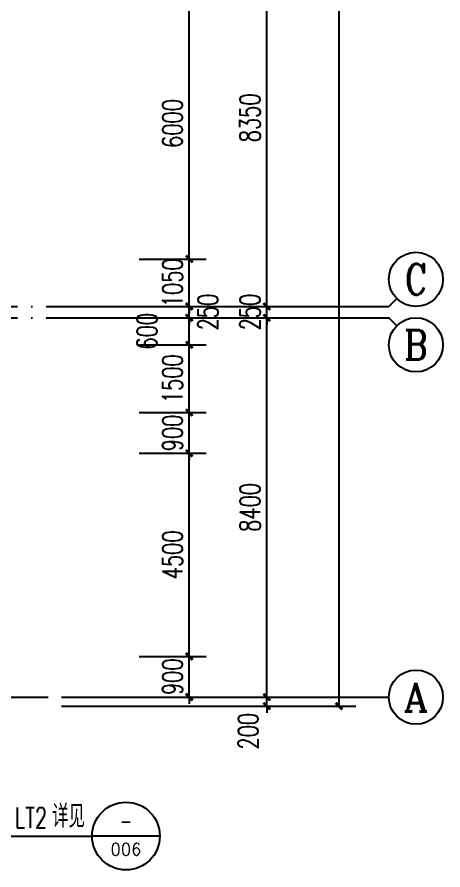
# Model space of a CAD drawing. Extents: x 409931 to 937299, y -508824 to 132289.
# Drawn here: x 543738 to 553176, y -167104 to -148220 of the extents above; entities that cross this region are included whole.
import ezdxf
from ezdxf.enums import TextEntityAlignment as Align

# ---------------------------------------------------------------- set-up
doc = ezdxf.new("R2010")
doc.units = 0
doc.header["$LTSCALE"] = 1500
doc.header["$MEASUREMENT"] = 0
doc.linetypes.add('DOTE', pattern=[2.42, 2, -0.2, 0.02, -0.2])
doc.layers.get('Defpoints').update_dxf_attribs({"color": 252})
for name, color, linetype in [('AXIS', 3, 'Continuous'), ('AXIS_TEXT', 7, 'Continuous'), ('DIM_IDEN', 3, 'Continuous'), ('DOTE', 1, 'Continuous'), ('PUB_DIM', 3, 'Continuous'), ('PUB_TEXT', 7, 'Continuous')]:
    doc.layers.add(name, color=color, linetype=linetype)
doc.styles.add('_TCH_AXIS', font='COMPLEX', dxfattribs={"bigfont": 'GBCBIG'})
doc.styles.add('_TCH_DIM', font='SIMPLEX', dxfattribs={"bigfont": 'GBCBIG'})
doc.styles.add('_TCH_DIM_T3', font='SIMPLEX', dxfattribs={"width": 0.705882, "bigfont": 'GBCBIG'})
doc.styles.add('_TCH_LABEL', font='COMPLEX', dxfattribs={"bigfont": 'GBCBIG'})
doc.styles.add('COMPLEX', font='COMPLEX')
doc.dimstyles.new('_TCH_ARCH&&150', dxfattribs={"dimtxt": 446.25, "dimasz": 150, "dimexe": 375, "dimexo": 450, "dimgap": 150, "dimtad": 1, "dimdec": 0, "dimzin": 0, "dimdsep": 46, "dimtxsty": '_TCH_DIM_T3', "dimblk": 'ARCHTICK', "dimcen": 0.09, "dimclrt": 7, "dimazin": 2, "dimtfac": 1, "dimtdec": 0, "dimtix": 1, "dimtmove": 2, "dimatfit": 3, "dimfxl": 0, "dimtolj": 1, "dimtzin": 0, "dimarcsym": 0})

# ---------------------------------------------------------------- blocks, each defined once
blk = doc.blocks.new('_ArchTick')
at = {"color": 0, "linetype": 'ByBlock', "const_width": 0.4}
blk.add_lwpolyline([(-0.5, -0.5), (0.5, 0.5)], dxfattribs=at)
blk = doc.blocks.new('*D566')
at = {"layer": 'Defpoints', "color": 0}
for p in [(545997, -162377), (547555, -162377), (545997, -163277)]:
    blk.add_point(p, dxfattribs=at)
at = {"layer": 'PUB_DIM', "color": 0, "lineweight": -2}
for p, q in [((546447, -162377), (547930, -162377)), ((547555, -162377), (547555, -162227)), ((547555, -163277), (547555, -162377)), ((546447, -163277), (547930, -163277)), ((547555, -163277), (547555, -163427))]:
    blk.add_line(p, q, dxfattribs=at)
at = {"layer": 'PUB_DIM', "color": 0, "lineweight": -2, "xscale": 150, "yscale": 150, "zscale": 150}
for p, rotation in [((547555, -162377), 270), ((547555, -163277), 90)]:
    blk.add_blockref('_ArchTick', p, dxfattribs=dict(at, rotation=rotation))
at = {"layer": 'PUB_DIM', "color": 7, "insert": (547182, -162827), "char_height": 446.2, "attachment_point": 5, "rotation": 90, "style": '_TCH_DIM_T3'}
blk.add_mtext('\\A1;900', dxfattribs=at)
blk = doc.blocks.new('*D567')
at = {"layer": 'Defpoints', "color": 0}
for p in [(545997, -157877), (547555, -157877), (545997, -162377)]:
    blk.add_point(p, dxfattribs=at)
at = {"layer": 'PUB_DIM', "color": 0, "lineweight": -2}
for p, q in [((546447, -157877), (547930, -157877)), ((547555, -162377), (547555, -157877)), ((546447, -162377), (547930, -162377))]:
    blk.add_line(p, q, dxfattribs=at)
at = {"layer": 'PUB_DIM', "color": 0, "lineweight": -2, "xscale": 150, "yscale": 150, "zscale": 150}
for p, rotation in [((547555, -157877), 90), ((547555, -162377), 270)]:
    blk.add_blockref('_ArchTick', p, dxfattribs=dict(at, rotation=rotation))
at = {"layer": 'PUB_DIM', "color": 7, "insert": (547182, -160127), "char_height": 446.2, "attachment_point": 5, "rotation": 90, "style": '_TCH_DIM_T3'}
blk.add_mtext('\\A1;4500', dxfattribs=at)
blk = doc.blocks.new('*D568')
at = {"layer": 'Defpoints', "color": 0}
for p in [(545997, -156977), (547555, -156977), (545997, -157877)]:
    blk.add_point(p, dxfattribs=at)
at = {"layer": 'PUB_DIM', "color": 0, "lineweight": -2}
for p, q in [((547555, -156977), (547555, -156827)), ((546447, -156977), (547930, -156977)), ((547555, -157877), (547555, -156977)), ((546447, -157877), (547930, -157877)), ((547555, -157877), (547555, -158027))]:
    blk.add_line(p, q, dxfattribs=at)
at = {"layer": 'PUB_DIM', "color": 0, "lineweight": -2, "xscale": 150, "yscale": 150, "zscale": 150}
for p, rotation in [((547555, -156977), 270), ((547555, -157877), 90)]:
    blk.add_blockref('_ArchTick', p, dxfattribs=dict(at, rotation=rotation))
at = {"layer": 'PUB_DIM', "color": 7, "insert": (547182, -157427), "char_height": 446.2, "attachment_point": 5, "rotation": 90, "style": '_TCH_DIM_T3'}
blk.add_mtext('\\A1;900', dxfattribs=at)
blk = doc.blocks.new('*D569')
at = {"layer": 'Defpoints', "color": 0}
for p in [(545997, -155477), (547555, -155477), (545997, -156977)]:
    blk.add_point(p, dxfattribs=at)
at = {"layer": 'PUB_DIM', "color": 0, "lineweight": -2}
for p, q in [((546447, -155477), (547930, -155477)), ((547555, -156977), (547555, -155477)), ((546447, -156977), (547930, -156977))]:
    blk.add_line(p, q, dxfattribs=at)
at = {"layer": 'PUB_DIM', "color": 0, "lineweight": -2, "xscale": 150, "yscale": 150, "zscale": 150}
for p, rotation in [((547555, -155477), 90), ((547555, -156977), 270)]:
    blk.add_blockref('_ArchTick', p, dxfattribs=dict(at, rotation=rotation))
at = {"layer": 'PUB_DIM', "color": 7, "insert": (547182, -156227), "char_height": 446.2, "attachment_point": 5, "rotation": 90, "style": '_TCH_DIM_T3'}
blk.add_mtext('\\A1;1500', dxfattribs=at)
blk = doc.blocks.new('*D570')
at = {"layer": 'Defpoints', "color": 0}
for p in [(545997, -154877), (547555, -154877), (545997, -155477)]:
    blk.add_point(p, dxfattribs=at)
at = {"layer": 'PUB_DIM', "color": 0, "lineweight": -2}
for p, q in [((546447, -154877), (547930, -154877)), ((547555, -155477), (547555, -154877)), ((546447, -155477), (547930, -155477))]:
    blk.add_line(p, q, dxfattribs=at)
at = {"layer": 'PUB_DIM', "color": 0, "lineweight": -2, "xscale": 150, "yscale": 150, "zscale": 150}
for p, rotation in [((547555, -154877), 90), ((547555, -155477), 270)]:
    blk.add_blockref('_ArchTick', p, dxfattribs=dict(at, rotation=rotation))
at = {"layer": 'PUB_DIM', "color": 7, "insert": (546618, -155177), "char_height": 446.2, "attachment_point": 5, "rotation": 90, "style": '_TCH_DIM_T3'}
blk.add_mtext('\\A1;600', dxfattribs=at)
blk = doc.blocks.new('*D571')
at = {"layer": 'Defpoints', "color": 0}
for p in [(545997, -154627), (547555, -154627), (545997, -154877)]:
    blk.add_point(p, dxfattribs=at)
at = {"layer": 'PUB_DIM', "color": 0, "lineweight": -2}
for p, q in [((546447, -154627), (547930, -154627)), ((547555, -154627), (547555, -154477)), ((547555, -154877), (547555, -154627)), ((546447, -154877), (547930, -154877)), ((547555, -154877), (547555, -155027))]:
    blk.add_line(p, q, dxfattribs=at)
at = {"layer": 'PUB_DIM', "color": 0, "lineweight": -2, "xscale": 150, "yscale": 150, "zscale": 150}
for p, rotation in [((547555, -154627), 270), ((547555, -154877), 90)]:
    blk.add_blockref('_ArchTick', p, dxfattribs=dict(at, rotation=rotation))
at = {"layer": 'PUB_DIM', "color": 7, "insert": (547968, -154752), "char_height": 446.2, "attachment_point": 5, "rotation": 90, "style": '_TCH_DIM_T3'}
blk.add_mtext('\\A1;250', dxfattribs=at)
blk = doc.blocks.new('*D572')
at = {"layer": 'Defpoints', "color": 0}
for p in [(545997, -153577), (547555, -153577), (545997, -154627)]:
    blk.add_point(p, dxfattribs=at)
at = {"layer": 'PUB_DIM', "color": 0, "lineweight": -2}
for p, q in [((547555, -153577), (547555, -153427)), ((546447, -153577), (547930, -153577)), ((547555, -154627), (547555, -153577)), ((546447, -154627), (547930, -154627)), ((547555, -154627), (547555, -154777))]:
    blk.add_line(p, q, dxfattribs=at)
at = {"layer": 'PUB_DIM', "color": 0, "lineweight": -2, "xscale": 150, "yscale": 150, "zscale": 150}
for p, rotation in [((547555, -153577), 270), ((547555, -154627), 90)]:
    blk.add_blockref('_ArchTick', p, dxfattribs=dict(at, rotation=rotation))
at = {"layer": 'PUB_DIM', "color": 7, "insert": (547182, -154102), "char_height": 446.2, "attachment_point": 5, "rotation": 90, "style": '_TCH_DIM_T3'}
blk.add_mtext('\\A1;1050', dxfattribs=at)
blk = doc.blocks.new('*D573')
at = {"layer": 'Defpoints', "color": 0}
for p in [(545997, -147577), (547555, -147577), (545997, -153577)]:
    blk.add_point(p, dxfattribs=at)
at = {"layer": 'PUB_DIM', "color": 0, "lineweight": -2}
for p, q in [((546447, -147577), (547930, -147577)), ((547555, -153577), (547555, -147577)), ((546447, -153577), (547930, -153577))]:
    blk.add_line(p, q, dxfattribs=at)
at = {"layer": 'PUB_DIM', "color": 0, "lineweight": -2, "xscale": 150, "yscale": 150, "zscale": 150}
for p, rotation in [((547555, -147577), 90), ((547555, -153577), 270)]:
    blk.add_blockref('_ArchTick', p, dxfattribs=dict(at, rotation=rotation))
at = {"layer": 'PUB_DIM', "color": 7, "insert": (547182, -150577), "char_height": 446.2, "attachment_point": 5, "rotation": 90, "style": '_TCH_DIM_T3'}
blk.add_mtext('\\A1;6000', dxfattribs=at)
blk = doc.blocks.new('*D825')
at = {"layer": 'AXIS', "color": 0, "lineweight": -2}
for p, q in [((549273, -163277), (549273, -163127)), ((544723, -163277), (549648, -163277)), ((549273, -163477), (549273, -163277)), ((544723, -163477), (549648, -163477)), ((549273, -163477), (549273, -163627))]:
    blk.add_line(p, q, dxfattribs=at)
at = {"layer": 'Defpoints', "color": 0}
for p in [(544273, -163277), (549273, -163277), (544273, -163477)]:
    blk.add_point(p, dxfattribs=at)
at = {"layer": 'AXIS', "color": 0, "lineweight": -2, "xscale": 150, "yscale": 150, "zscale": 150}
for p, rotation in [((549273, -163277), 270), ((549273, -163477), 90)]:
    blk.add_blockref('_ArchTick', p, dxfattribs=dict(at, rotation=rotation))
at = {"layer": 'AXIS', "color": 7, "insert": (548861, -164032), "char_height": 446.2, "attachment_point": 5, "rotation": 90, "style": '_TCH_DIM_T3'}
blk.add_mtext('\\A1;200', dxfattribs=at)
blk = doc.blocks.new('*D826')
at = {"layer": 'AXIS', "color": 0, "lineweight": -2}
for p, q in [((544723, -154877), (549648, -154877)), ((549273, -163277), (549273, -154877)), ((544723, -163277), (549648, -163277))]:
    blk.add_line(p, q, dxfattribs=at)
at = {"layer": 'Defpoints', "color": 0}
for p in [(544273, -154877), (549273, -154877), (544273, -163277)]:
    blk.add_point(p, dxfattribs=at)
at = {"layer": 'AXIS', "color": 0, "lineweight": -2, "xscale": 150, "yscale": 150, "zscale": 150}
for p, rotation in [((549273, -154877), 90), ((549273, -163277), 270)]:
    blk.add_blockref('_ArchTick', p, dxfattribs=dict(at, rotation=rotation))
at = {"layer": 'AXIS', "color": 7, "insert": (548900, -159077), "char_height": 446.2, "attachment_point": 5, "rotation": 90, "style": '_TCH_DIM_T3'}
blk.add_mtext('\\A1;8400', dxfattribs=at)
blk = doc.blocks.new('*D827')
at = {"layer": 'AXIS', "color": 0, "lineweight": -2}
for p, q in [((544723, -154627), (549648, -154627)), ((549273, -154627), (549273, -154477)), ((549273, -154877), (549273, -154627)), ((544723, -154877), (549648, -154877)), ((549273, -154877), (549273, -155027))]:
    blk.add_line(p, q, dxfattribs=at)
at = {"layer": 'Defpoints', "color": 0}
for p in [(544273, -154627), (549273, -154627), (544273, -154877)]:
    blk.add_point(p, dxfattribs=at)
at = {"layer": 'AXIS', "color": 0, "lineweight": -2, "xscale": 150, "yscale": 150, "zscale": 150}
for p, rotation in [((549273, -154627), 270), ((549273, -154877), 90)]:
    blk.add_blockref('_ArchTick', p, dxfattribs=dict(at, rotation=rotation))
at = {"layer": 'AXIS', "color": 7, "insert": (548900, -154752), "char_height": 446.2, "attachment_point": 5, "rotation": 90, "style": '_TCH_DIM_T3'}
blk.add_mtext('\\A1;250', dxfattribs=at)
blk = doc.blocks.new('*D828')
at = {"layer": 'AXIS', "color": 0, "lineweight": -2}
for p, q in [((544723, -146277), (549648, -146277)), ((549273, -154627), (549273, -146277)), ((544723, -154627), (549648, -154627))]:
    blk.add_line(p, q, dxfattribs=at)
at = {"layer": 'Defpoints', "color": 0}
for p in [(544273, -146277), (549273, -146277), (544273, -154627)]:
    blk.add_point(p, dxfattribs=at)
at = {"layer": 'AXIS', "color": 0, "lineweight": -2, "xscale": 150, "yscale": 150, "zscale": 150}
for p, rotation in [((549273, -146277), 90), ((549273, -154627), 270)]:
    blk.add_blockref('_ArchTick', p, dxfattribs=dict(at, rotation=rotation))
at = {"layer": 'AXIS', "color": 7, "insert": (548900, -150452), "char_height": 446.2, "attachment_point": 5, "rotation": 90, "style": '_TCH_DIM_T3'}
blk.add_mtext('\\A1;8350', dxfattribs=at)
blk = doc.blocks.new('*D842')
at = {"layer": 'AXIS', "color": 0, "lineweight": -2}
for p, q in [((544723, -43577), (551248, -43577)), ((550873, -163477), (550873, -43577)), ((544723, -163477), (551248, -163477))]:
    blk.add_line(p, q, dxfattribs=at)
at = {"layer": 'Defpoints', "color": 0}
for p in [(544273, -43577), (550873, -43577), (544273, -163477)]:
    blk.add_point(p, dxfattribs=at)
at = {"layer": 'AXIS', "color": 0, "lineweight": -2, "xscale": 150, "yscale": 150, "zscale": 150}
for p, rotation in [((550873, -43577), 90), ((550873, -163477), 270)]:
    blk.add_blockref('_ArchTick', p, dxfattribs=dict(at, rotation=rotation))
at = {"layer": 'AXIS', "color": 7, "insert": (550500, -103527), "char_height": 446.2, "attachment_point": 5, "rotation": 90, "style": '_TCH_DIM_T3'}
blk.add_mtext('\\A1;119900', dxfattribs=at)
blk = doc.blocks.new('_AXISO')
blk.add_circle((0, 0), 0.5)
at = {"layer": 'AXIS_TEXT', "style": 'COMPLEX', "width": 1.041667}
blk.add_attdef('A', text='', height=0.56, dxfattribs=at).set_placement((-0.25, -0.28), (0.25, -0.28), align=Align.FIT)

msp = doc.modelspace()

# ---------------------------------------------------------------- linework, layer by layer
at = {"layer": 'AXIS'}
for p, q in [((552152, -154451.7), (551976.3, -154627.5)), ((545976.3, -154627.5), (551976.3, -154627.5)), ((545976.3, -154877.5), (551976.3, -154877.5)), ((552152, -155053.2), (551976.3, -154877.5)), ((545976.3, -163277.5), (551976.3, -163277.5))]:
    msp.add_line(p, q, dxfattribs=at)
at = {"layer": 'DIM_IDEN'}
for p in [(543481.9, -166353.8), (546901.7, -166353.8)]:
    msp.add_line(p, (545401.7, -166353.8), dxfattribs=at)
msp.add_circle((546151.7, -166353.8), 750, dxfattribs=at)
at = {"layer": 'DOTE', "color": 1, "linetype": 'DOTE'}
for p, q in [((482670.9, -154627.5), (545935.2, -154627.5)), ((482670.9, -154877.5), (545935.2, -154877.5)), ((483349.9, -163277.5), (545976.3, -163277.5))]:
    msp.add_line(p, q, dxfattribs=at)

# ---------------------------------------------------------------- block references
at = {"layer": 'AXIS'}
ref = msp.add_blockref('_AXISO', (552576.3, -154027.5), dxfattribs=dict(at, xscale=1200, yscale=1200, zscale=1200))
ref.add_attrib('A', 'C', dxfattribs={"layer": 'AXIS_TEXT', "height": 683.5, "style": '_TCH_AXIS'}).set_placement((552332.2, -154369.3), (552820.4, -154369.3), align=Align.FIT)
ref = msp.add_blockref('_AXISO', (552576.3, -155477.5), dxfattribs=dict(at, xscale=1200, yscale=1200, zscale=1200))
ref.add_attrib('A', 'B', dxfattribs={"layer": 'AXIS_TEXT', "height": 652.9, "style": '_TCH_AXIS'}).set_placement((552312, -155803.9), (552840.6, -155803.9), align=Align.FIT)
ref = msp.add_blockref('_AXISO', (552576.3, -163277.5), dxfattribs=dict(at, xscale=1200, yscale=1200, zscale=1200))
ref.add_attrib('A', 'A', dxfattribs={"layer": 'AXIS_TEXT', "height": 637.8, "style": '_TCH_AXIS'}).set_placement((552303, -163596.4), (552849.6, -163596.4), align=Align.FIT)

# ---------------------------------------------------------------- texts
at = {"layer": 'PUB_TEXT', "style": '_TCH_DIM'}
msp.add_text('详见', height=506.38, dxfattribs=at).set_placement((544513.6, -166168.4))
at = {"layer": 'PUB_TEXT', "style": '_TCH_DIM', "width": 0.705882}
msp.add_text('LT2', height=446.25, dxfattribs=at).set_placement((543688.6, -166168.4))
at = {"layer": 'PUB_TEXT', "style": '_TCH_LABEL', "width": 0.777778}
msp.add_text('-', height=391.5, dxfattribs=at).set_placement((546021.2, -166215), (546282.2, -166215), align=Align.FIT)
at = {"layer": 'PUB_TEXT', "style": '_TCH_LABEL'}
msp.add_text('006', height=265.95, dxfattribs=at).set_placement((545809.8, -166780.4), (546493.6, -166780.4), align=Align.FIT)

# ---------------------------------------------------------------- dimensions: what is measured, and where the dimension line sits
at = {"layer": 'AXIS'}
for p1, p2, distance, picture, middle in [((544273.1, -163477.5), (544273.1, -43577.5), -6600, '*D842', (550500, -103527.5)), ((544273.1, -154627.5), (544273.1, -146277.5), -5000, '*D828', (548900, -150452.5)), ((544273.1, -154877.5), (544273.1, -154627.5), -5000, '*D827', (548900, -154752.5)), ((544273.1, -163277.5), (544273.1, -154877.5), -5000, '*D826', (548900, -159077.5))]:
    dim = msp.add_aligned_dim(p1=p1, p2=p2, distance=distance, dimstyle='_TCH_ARCH&&150', dxfattribs=at)
    dim.commit()
    dim.dimension.update_dxf_attribs({"geometry": picture, "text_midpoint": middle})
dim = msp.add_linear_dim(base=(549273.1, -163277.5), p1=(544273.1, -163477.5), p2=(544273.1, -163277.5), angle=90, dimstyle='_TCH_ARCH&&150', dxfattribs=at)
dim.commit()
dim.dimension.update_dxf_attribs({"geometry": '*D825', "text_midpoint": (548860.6, -164032.5), "dimtype": 129})
at = {"layer": 'PUB_DIM'}
for p1, p2, picture, middle in [((545996.8, -153577.5), (545996.8, -147577.5), '*D573', (547182.2, -150577.5)), ((545996.8, -154627.5), (545996.8, -153577.5), '*D572', (547182.2, -154102.5)), ((545996.8, -156977.5), (545996.8, -155477.5), '*D569', (547182.2, -156227.5)), ((545996.8, -157877.5), (545996.8, -156977.5), '*D568', (547182.2, -157427.5)), ((545996.8, -162377.5), (545996.8, -157877.5), '*D567', (547182.2, -160127.5)), ((545996.8, -163277.5), (545996.8, -162377.5), '*D566', (547182.2, -162827.5))]:
    dim = msp.add_aligned_dim(p1=p1, p2=p2, distance=-1558.6, dimstyle='_TCH_ARCH&&150', dxfattribs=at)
    dim.commit()
    dim.dimension.update_dxf_attribs({"geometry": picture, "text_midpoint": middle})
for base, p1, p2, picture, middle in [((547555.4, -154627.5), (545996.8, -154877.5), (545996.8, -154627.5), '*D571', (547967.9, -154752.5)), ((547555.4, -154877.5), (545996.8, -155477.5), (545996.8, -154877.5), '*D570', (546617.9, -155177.5))]:
    dim = msp.add_linear_dim(base=base, p1=p1, p2=p2, angle=90, dimstyle='_TCH_ARCH&&150', dxfattribs=at)
    dim.commit()
    dim.dimension.update_dxf_attribs({"geometry": picture, "text_midpoint": middle, "dimtype": 129})

doc.saveas('drawing.dxf')
